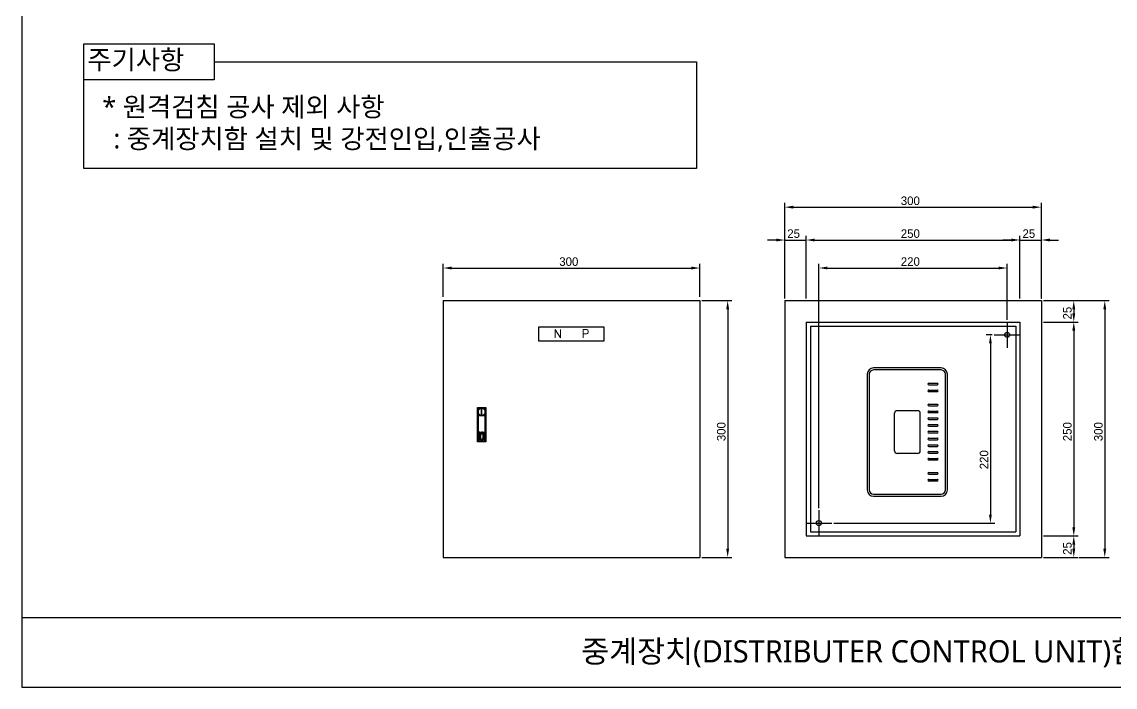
# Model space of a CAD drawing. Header units: millimetres. Extents: x 0 to 210250, y 0 to 148500.
# Drawn here: x 117899 to 154709, y 49786 to 72173 of the extents above; entities that cross this region are included whole.
import ezdxf
from ezdxf.enums import TextEntityAlignment as Align

# ---------------------------------------------------------------- set-up
doc = ezdxf.new("R2010")
doc.units = ezdxf.units.MM
doc.header["$LTSCALE"] = 600
doc.header["$PDMODE"] = 3
doc.header["$PDSIZE"] = 0.3
doc.linetypes.add('CENTER', pattern=[65, 60, -2, 1, -2])
doc.layers.add('원격검침', color=3, linetype='CONTINUOUS')
doc.styles.add('HY-18', font='malgun.ttf')
doc.styles.get("Standard").update_dxf_attribs({"font": 'SYMBOL'})
doc.styles.add('T', font='ROMANS.SHX', dxfattribs={"height": 1.5})

msp = doc.modelspace()

# ---------------------------------------------------------------- linework, layer by layer
at = {"layer": '원격검침', "color": 1}
for p, q in [((119982, 71436, 0), (124371, 71436, 0)), ((119982, 70218, 0), (119982, 71436, 0)), ((124371, 71436, 0), (124371, 70218, 0)), ((124371, 70827, 0), (140612, 70827, 0)), ((140612, 70827, 0), (140612, 67237, 0)), ((119982, 67237, 0), (119982, 70218, 0)), ((124371, 70218, 0), (119982, 70218, 0)), ((140612, 67237, 0), (119982, 67237, 0)), ((117899, 52132, 0), (173420, 52132, 0))]:
    msp.add_line(p, q, dxfattribs=at)
at = {"layer": '원격검침', "color": 2}
for p, q in [((143584, 64969), (143584, 66082)), ((143872, 65938), (151936, 65938)), ((152224, 64969), (152224, 66082)), ((143296, 64832), (143008, 64832)), ((143584, 62865), (143584, 64976)), ((143584, 64832), (144304, 64832)), ((144304, 62865), (144304, 64976)), ((144304, 62865), (144304, 64976)), ((144592, 64832), (151216, 64832)), ((144592, 64832), (144880, 64832)), ((151216, 64832), (150928, 64832)), ((151504, 62865), (151504, 64976)), ((151504, 62865), (151504, 64976)), ((151504, 64832), (152224, 64832)), ((152224, 62865), (152224, 64976)), ((152512, 64832), (152800, 64832)), ((132084, 62921), (132084, 64034)), ((132372, 63890), (140436, 63890)), ((140724, 62921), (140724, 64034)), ((144736, 55809), (144736, 64034)), ((145024, 63890), (150784, 63890)), ((151072, 62145), (151072, 64034)), ((132084, 62793), (140724, 62793)), ((132084, 62793), (132084, 54153)), ((140724, 62793), (140724, 54153)), ((140796, 62793), (141807, 62793)), ((143584, 62793), (152224, 62793)), ((143584, 62793), (143584, 54153)), ((152224, 62793), (152224, 54153)), ((152296, 62793), (153460, 62793)), ((152296, 62793), (154504, 62793)), ((141663, 62505), (141663, 54441)), ((153316, 62505), (153316, 62361)), ((154360, 62505), (154360, 54441)), ((135309, 61910), (137498, 61910)), ((135309, 61429), (135309, 61910)), ((137498, 61910), (137498, 61429)), ((144304, 62073), (151504, 62073)), ((144304, 62073), (144304, 54873)), ((144448, 61929), (151360, 61929)), ((144448, 61929), (144448, 55017)), ((151360, 61929), (151360, 55017)), ((151504, 62073), (151504, 54873)), ((152296, 62073), (153460, 62073)), ((152296, 62073), (153460, 62073)), ((150568, 61641), (150366, 61641)), ((153316, 61785), (153316, 55161)), ((137498, 61429), (135309, 61429)), ((150510, 61353), (150510, 55593)), ((148851, 60527), (146576, 60527)), ((148851, 60458), (146576, 60458)), ((146363, 60314), (146363, 56421)), ((146432, 60314), (146432, 56421)), ((148432, 60012), (148723, 60012)), ((148995, 56421), (148995, 60314)), ((149064, 56421), (149064, 60314)), ((148432, 59957), (148723, 59957)), ((148432, 59784), (148723, 59784)), ((148432, 59730), (148723, 59730)), ((148432, 59305), (148723, 59305)), ((133236, 59193), (133524, 59193)), ((133236, 58041), (133236, 59193)), ((133501, 59170), (133259, 59170)), ((133259, 59170), (133259, 58064)), ((133259, 58928), (133501, 58928)), ((133391, 59170), (133368, 59170)), ((133368, 59170), (133368, 58928)), ((133368, 58928), (133391, 58928)), ((133391, 58928), (133391, 59170)), ((133501, 58064), (133501, 59170)), ((133524, 59193), (133524, 58041)), ((147281, 57734), (147281, 59001)), ((148059, 59087), (147368, 59087)), ((148145, 57734), (148145, 59001)), ((148432, 59250), (148723, 59250)), ((148432, 59077), (148723, 59077)), ((148432, 59023), (148723, 59023)), ((148432, 58850), (148723, 58850)), ((148432, 58795), (148723, 58795)), ((148432, 58622), (148723, 58622)), ((148432, 58568), (148723, 58568)), ((133259, 58306), (133501, 58306)), ((133276, 58306), (133276, 58131)), ((133311, 58306), (133311, 58159)), ((133345, 58306), (133345, 58168)), ((133415, 58306), (133415, 58168)), ((133449, 58306), (133449, 58159)), ((133484, 58306), (133484, 58131)), ((148432, 58395), (148723, 58395)), ((148432, 58340), (148723, 58340)), ((148432, 58167), (148723, 58167)), ((133524, 58041), (133236, 58041)), ((133259, 58064), (133501, 58064)), ((133259, 58064), (133501, 58064)), ((148432, 58113), (148723, 58113)), ((148432, 57940), (148723, 57940)), ((148432, 57885), (148723, 57885)), ((148059, 57647), (147368, 57647)), ((148432, 57712), (148723, 57712)), ((148432, 57658), (148723, 57658)), ((148432, 57485), (148723, 57485)), ((148432, 57430), (148723, 57430)), ((148432, 57005), (148723, 57005)), ((148432, 56950), (148723, 56950)), ((148432, 56778), (148723, 56778)), ((148432, 56723), (148723, 56723)), ((146576, 56277), (148851, 56277)), ((146576, 56207), (148851, 56207)), ((145240, 55305), (150654, 55305)), ((144304, 54873), (151504, 54873)), ((144448, 55017), (151360, 55017)), ((152296, 54873), (153460, 54873)), ((152296, 54873), (153460, 54873)), ((153316, 54585), (153316, 54441)), ((132084, 54153), (140724, 54153)), ((140796, 54153), (141807, 54153)), ((143584, 54153), (152224, 54153)), ((152296, 54153), (153460, 54153)), ((153494, 54153), (154504, 54153))]:
    msp.add_line(p, q, dxfattribs=at)
at = {"layer": '원격검침', "color": 2, "linetype": 'CENTER'}
for p, q in [((151072, 62073), (151072, 61209)), ((150640, 61641), (151504, 61641)), ((144736, 55737), (144736, 54873)), ((144304, 55305), (145168, 55305))]:
    msp.add_line(p, q, dxfattribs=at)
at = {"layer": '원격검침', "color": 3, "elevation": 0}
msp.add_lwpolyline([(173420, 72630), (117899, 72630), (117899, 49786), (173420, 49786)], close=True, dxfattribs=at)
at = {"layer": '원격검침', "color": 2}
for centre, radius in [((151072, 61641), 86.4), ((133380, 59049), 121), ((144736, 55305), 86.4)]:
    msp.add_circle(centre, radius, dxfattribs=at)
for centre, radius, start, end in [((146576, 60314), 213, 90, 180), ((146576, 60314), 144, 90, 180), ((148851, 60314), 213, 0, 90), ((148851, 60314), 144, 0, 90), ((148432, 59985), 27.4, 90, 180), ((148723, 59985), 27.4, 0, 90), ((148432, 59985), 27.4, 180, 270), ((148432, 59757), 27.4, 90, 180), ((148432, 59757), 27.4, 180, 270), ((148723, 59985), 27.4, 270, 0), ((148723, 59757), 27.4, 0, 90), ((148723, 59757), 27.4, 270, 0), ((148432, 59278), 27.4, 90, 180), ((148432, 59278), 27.4, 180, 270), ((148723, 59278), 27.4, 0, 90), ((148723, 59278), 27.4, 270, 0), ((147368, 59001), 86.4, 90, 180), ((148059, 59001), 86.4, 0, 90), ((148432, 59050), 27.4, 90, 180), ((148432, 59050), 27.4, 180, 270), ((148723, 59050), 27.4, 0, 90), ((148723, 59050), 27.4, 270, 0), ((148432, 58822), 27.4, 90, 180), ((148432, 58822), 27.4, 180, 270), ((148432, 58595), 27.4, 90, 180), ((148432, 58595), 27.4, 180, 270), ((148723, 58822), 27.4, 0, 90), ((148723, 58822), 27.4, 270, 0), ((148723, 58595), 27.4, 0, 90), ((148723, 58595), 27.4, 270, 0), ((133380, 58168), 34.6, 180, 0), ((148432, 58367), 27.4, 90, 180), ((148432, 58367), 27.4, 180, 270), ((148432, 58140), 27.4, 90, 180), ((148723, 58367), 27.4, 0, 90), ((148723, 58367), 27.4, 270, 0), ((148723, 58140), 27.4, 0, 90), ((133334, 58131), 57.6, 180, 246.4218), ((133368, 58159), 57.6, 180, 246.4218), ((133380, 58237), 173, 246.4218, 293.5782), ((133380, 58185), 86.4, 246.4218, 293.5782), ((133391, 58159), 57.6, 293.5782, 0), ((133426, 58131), 57.6, 293.5782, 0), ((148432, 58140), 27.4, 180, 270), ((148432, 57912), 27.4, 90, 180), ((148432, 57912), 27.4, 180, 270), ((148723, 58140), 27.4, 270, 0), ((148723, 57912), 27.4, 0, 90), ((148723, 57912), 27.4, 270, 0), ((147368, 57734), 86.4, 180, 270), ((148059, 57734), 86.4, 270, 0), ((148432, 57685), 27.4, 90, 180), ((148432, 57685), 27.4, 180, 270), ((148432, 57457), 27.4, 90, 180), ((148432, 57457), 27.4, 180, 270), ((148723, 57685), 27.4, 0, 90), ((148723, 57685), 27.4, 270, 0), ((148723, 57457), 27.4, 0, 90), ((148723, 57457), 27.4, 270, 0), ((148432, 56978), 27.4, 90, 180), ((148432, 56978), 27.4, 180, 270), ((148432, 56750), 27.4, 90, 180), ((148432, 56750), 27.4, 180, 270), ((148723, 56978), 27.4, 0, 90), ((148723, 56978), 27.4, 270, 0), ((148723, 56750), 27.4, 0, 90), ((148723, 56750), 27.4, 270, 0), ((146576, 56421), 213, 180, 270), ((146576, 56421), 144, 180, 270), ((148851, 56421), 144, 270, 0), ((148851, 56421), 213, 270, 0)]:
    msp.add_arc(centre, radius, start, end, dxfattribs=at)
at = {"layer": '원격검침', "color": 2, "linetype": 'ByBlock'}
for p in [(152224, 64832), (152224, 62879), (152224, 62793), (152224, 62793), (152224, 62793), (151590, 54153), (152224, 54153), (153273, 54153)]:
    msp.add_point(p, dxfattribs=at)
at = {"layer": '원격검침', "color": 2}
for points in [[(143872, 65986), (143872, 65890), (143584, 65938)], [(151936, 65986), (151936, 65890), (152224, 65938)], [(143296, 64880), (143296, 64784), (143584, 64832)], [(144592, 64880), (144592, 64784), (144304, 64832)], [(144592, 64880), (144592, 64784), (144304, 64832)], [(151216, 64880), (151216, 64784), (151504, 64832)], [(151216, 64880), (151216, 64784), (151504, 64832)], [(152512, 64880), (152512, 64784), (152224, 64832)], [(132372, 63938), (132372, 63842), (132084, 63890)], [(140436, 63938), (140436, 63842), (140724, 63890)], [(145024, 63938), (145024, 63842), (144736, 63890)], [(150784, 63938), (150784, 63842), (151072, 63890)], [(141615, 62505), (141711, 62505), (141663, 62793)], [(153268, 62505), (153364, 62505), (153316, 62793)], [(154312, 62505), (154408, 62505), (154360, 62793)], [(153268, 62361), (153364, 62361), (153316, 62073)], [(153268, 61785), (153364, 61785), (153316, 62073)], [(150462, 61353), (150558, 61353), (150510, 61641)], [(150462, 55593), (150558, 55593), (150510, 55305)], [(153268, 55161), (153364, 55161), (153316, 54873)], [(153268, 54585), (153364, 54585), (153316, 54873)], [(141615, 54441), (141711, 54441), (141663, 54153)], [(153268, 54441), (153364, 54441), (153316, 54153)], [(154312, 54441), (154408, 54441), (154360, 54153)]]:
    msp.add_solid(points, dxfattribs=at)

# ---------------------------------------------------------------- texts
at = {"layer": '원격검침', "color": 7, "style": 'HY-18'}
for s, p in [('주기사항', (120105, 70572, 0)), ('* 원격검침 공사 제외 사항', (120608, 68989, 0)), (': 중계장치함 설치 및 강전인입,인출공사', (120986, 67917, 0))]:
    msp.add_text(s, height=650, dxfattribs=at).set_placement(p)
at = {"layer": '원격검침', "color": 2}
for s, p in [('300', (147492, 66010)), ('25', (143670, 64904)), ('250', (147492, 64904)), ('25', (151590, 64904)), ('300', (135993, 63962)), ('220', (147492, 63962))]:
    msp.add_text(s, height=288, dxfattribs=at).set_placement(p)
for s, p in [('25', (153244, 62159)), ('300', (141591, 58062)), ('250', (153244, 58062)), ('300', (154288, 58062)), ('220', (150438, 57117)), ('25', (153244, 54239))]:
    msp.add_text(s, height=288, rotation=90, dxfattribs=at).set_placement(p)
at = {"layer": '원격검침', "color": 2, "style": 'T'}
for s, height, p in [('N   P', 288, (136408, 61536)), ('PUSH', 57.6, (133379, 58321))]:
    msp.add_text(s, height=height, dxfattribs=at).set_placement(p, align=Align.CENTER)
at = {"layer": '원격검침', "color": 7, "style": 'HY-18'}
msp.add_text('중계장치(DISTRIBUTER CONTROL UNIT)함상세도', height=750, dxfattribs=at).set_placement((147535, 50959, 0), align=Align.MIDDLE)

doc.saveas('drawing.dxf')
